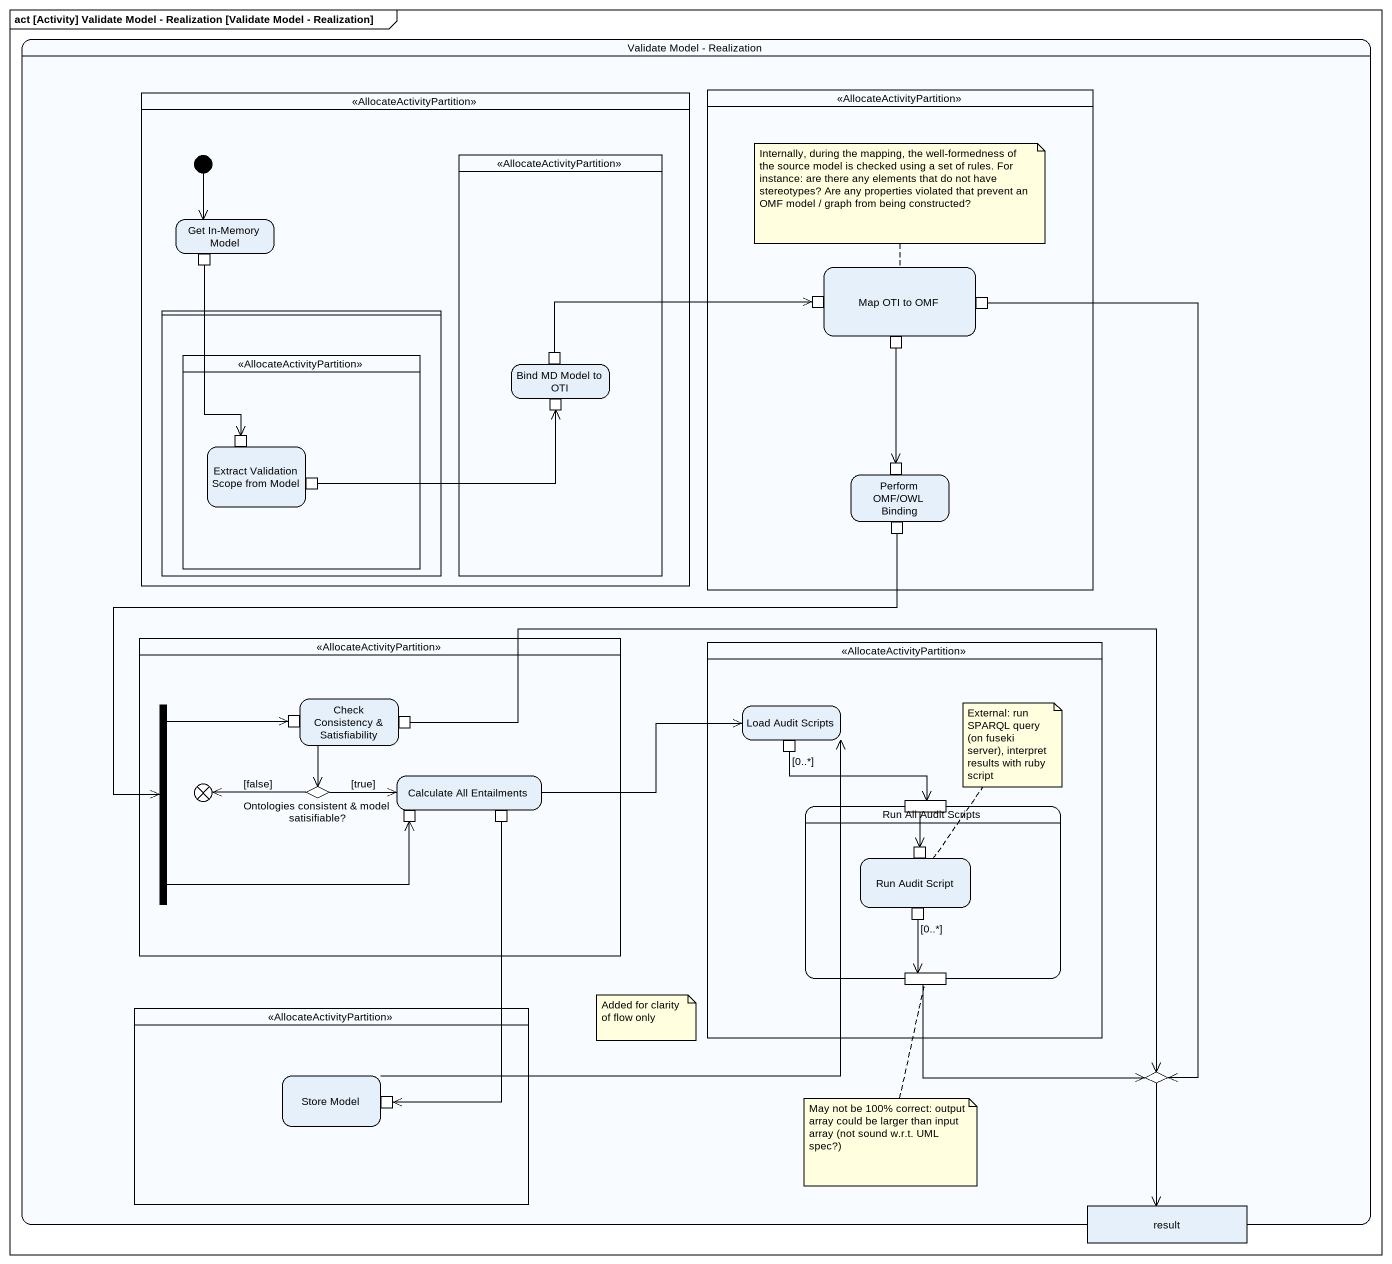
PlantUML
@startuml
mainframe act [Activity] Validate Model - Realization [Validate Model - Realization]
hide empty description
state "Validate Model - Realization" as Validate_Model_Realization {
  state " " as lane1 <<AllocateActivityPartition>> {
    state " " as lane3 <<AllocateActivityPartition>> {
      state "Bind MD Model to OTI" as Bind_MD_Model_to_OTI {
        state pin4 <<outputPin>>
        state pin6 <<inputPin>>
      }
    }
    state "Get In-Memory Model" as Get_In_Memory_Model {
      state pin1 <<outputPin>>
    }
    state " " as lane4 <<partition>> {
      state " " as lane5 <<AllocateActivityPartition>> {
        state "Extract Validation Scope from Model" as Extract_Validation_Scope {
          state pin7 <<inputPin>>
          state pin8 <<outputPin>>
        }
      }
    }
    [*] --> Get_In_Memory_Model
  }
  state " " as lane2 <<AllocateActivityPartition>> {
    state "Map OTI to OMF" as Map_OTI_to_OMF {
      state pin2 <<inputPin>>
      state pin3 <<outputPin>>
      state pin5 <<outputPin>>
    }
    state "Perform OMF/OWL Binding" as Perform_OMF_OWL_Binding {
      state pin9 <<inputPin>>
      state pin10 <<outputPin>>
    }
  }
  state " " as lane6 <<AllocateActivityPartition>> {
    state fork1 <<fork>>
    state "Check Consistency & Satisfiability" as Check_Consistency {
      state pin11 <<inputPin>>
      state pin12 <<outputPin>>
    }
    state flowfinal1 <<end>>
    state "Ontologies consistent & model satisifiable?" as Ontologies_consistent_model <<choice>>
    state "Calculate All Entailments" as Calculate_All_Entailments {
      state pin13 <<inputPin>>
      state pin14 <<outputPin>>
    }
  }
  state " " as lane7 <<AllocateActivityPartition>> {
    state "Load Audit Scripts" as Load_Audit_Scripts {
      state "[0..*]" as p0 <<outputPin>>
    }
    state "Run All Audit Scripts" as Run_All_Audit_Scripts {
      state pin15 <<inputPin>>
      state "Run Audit Script" as Run_Audit_Script {
        state pin16 <<inputPin>>
        state "[0..*]" as p0_2 <<outputPin>>
      }
      state pin17 <<inputPin>>
    }
  }
  state " " as lane8 <<AllocateActivityPartition>> {
    state "Store Model" as Store_Model {
      state pin18 <<inputPin>>
    }
  }
  state choice1 <<choice>>
  state result <<object>>
}
pin1 --> pin7
pin3 --> choice1
pin4 -right-> pin2
pin5 --> pin9
pin8 -right-> pin6
pin10 -left-> fork1
fork1 -up-> pin11
fork1 -right-> pin13
Check_Consistency --> Ontologies_consistent_model
pin12 -right-> choice1
p0 -right-> pin15
Ontologies_consistent_model -left-> flowfinal1 : [false]
Ontologies_consistent_model -right-> Calculate_All_Entailments : [true]
Calculate_All_Entailments -right-> Load_Audit_Scripts
pin14 --> pin18
pin15 --> pin16
p0_2 --> pin17
pin17 -right-> choice1
Store_Model -up-> Load_Audit_Scripts
choice1 --> result
note top of Map_OTI_to_OMF : Internally, during the mapping, the well-formedness of the source model is checked using a set of rules. For instance: are there any elements that do not have stereotypes? Are any properties violated that prevent an OMF model / graph from being constructed?
note top of Run_Audit_Script : External: run SPARQL query (on fuseki server), interpret results with ruby script
note as N3
  Added for clarity of flow only
end note
note bottom of pin17 : May not be 100% correct: output array could be larger than input array (not sound w.r.t. UML spec?)
@enduml
